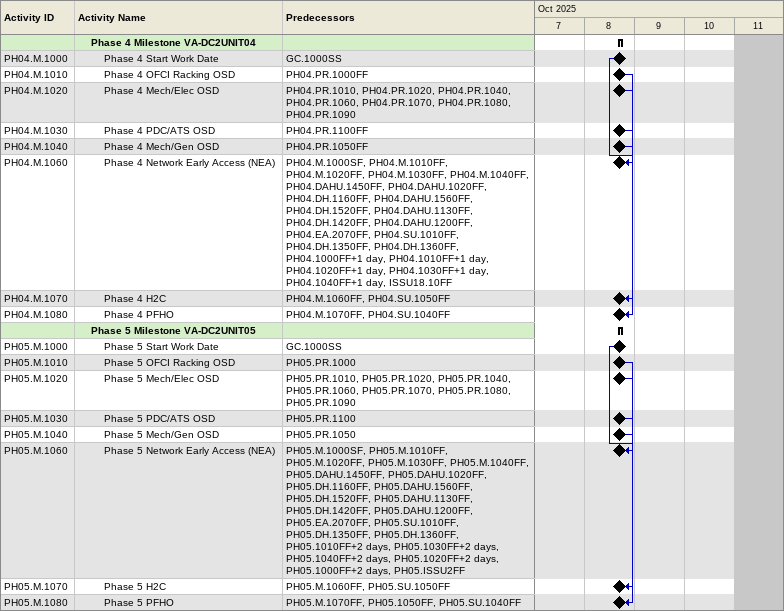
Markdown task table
| ID | Level | Task | Start | Finish | Predecessors |
|---|---|---|---|---|---|
|  | 2 | **Phase 4 Milestone VA-DC2UNIT04** | 2025-10-08 | 2025-10-08 |  |
| PH04.M.1000 | 3 | Phase 4 Start Work Date (milestone) | 2025-10-08 | 2025-10-08 | GC.1000SS |
| PH04.M.1010 | 3 | Phase 4 OFCI Racking OSD (milestone) | 2025-10-08 | 2025-10-08 | PH04.PR.1000FF |
| PH04.M.1020 | 3 | Phase 4 Mech/Elec OSD (milestone) | 2025-10-08 | 2025-10-08 | PH04.PR.1010, PH04.PR.1020, PH04.PR.1040, PH04.PR.1060, PH04.PR.1070, PH04.PR.1080, PH04.PR.1090 |
| PH04.M.1030 | 3 | Phase 4 PDC/ATS OSD (milestone) | 2025-10-08 | 2025-10-08 | PH04.PR.1100FF |
| PH04.M.1040 | 3 | Phase 4 Mech/Gen OSD (milestone) | 2025-10-08 | 2025-10-08 | PH04.PR.1050FF |
| PH04.M.1060 | 3 | Phase 4 Network Early Access (NEA) (milestone) | 2025-10-08 | 2025-10-08 | PH04.M.1000SF, PH04.M.1010FF, PH04.M.1020FF, PH04.M.1030FF, PH04.M.1040FF, PH04.DAHU.1450FF, PH04.DAHU.1020FF, PH04.DH.1160FF, PH04.DAHU.1560FF, PH04.DH.1520FF, PH04.DAHU.1130FF, PH04.DH.1420FF, PH04.DAHU.1200FF, PH04.EA.2070FF, PH04.SU.1010FF, PH04.DH.1350FF, PH04.DH.1360FF, PH04.1000FF+1d, PH04.1010FF+1d, PH04.1020FF+1d, PH04.1030FF+1d, PH04.1040FF+1d, ISSU18.10FF |
| PH04.M.1070 | 3 | Phase 4 H2C (milestone) | 2025-10-08 | 2025-10-08 | PH04.M.1060FF, PH04.SU.1050FF |
| PH04.M.1080 | 3 | Phase 4 PFHO (milestone) | 2025-10-08 | 2025-10-08 | PH04.M.1070FF, PH04.SU.1040FF |
|  | 2 | **Phase 5 Milestone VA-DC2UNIT05** | 2025-10-08 | 2025-10-08 |  |
| PH05.M.1000 | 3 | Phase 5 Start Work Date (milestone) | 2025-10-08 | 2025-10-08 | GC.1000SS |
| PH05.M.1010 | 3 | Phase 5 OFCI Racking OSD (milestone) | 2025-10-08 | 2025-10-08 | PH05.PR.1000 |
| PH05.M.1020 | 3 | Phase 5 Mech/Elec OSD (milestone) | 2025-10-08 | 2025-10-08 | PH05.PR.1010, PH05.PR.1020, PH05.PR.1040, PH05.PR.1060, PH05.PR.1070, PH05.PR.1080, PH05.PR.1090 |
| PH05.M.1030 | 3 | Phase 5 PDC/ATS OSD (milestone) | 2025-10-08 | 2025-10-08 | PH05.PR.1100 |
| PH05.M.1040 | 3 | Phase 5 Mech/Gen OSD (milestone) | 2025-10-08 | 2025-10-08 | PH05.PR.1050 |
| PH05.M.1060 | 3 | Phase 5 Network Early Access (NEA) (milestone) | 2025-10-08 | 2025-10-08 | PH05.M.1000SF, PH05.M.1010FF, PH05.M.1020FF, PH05.M.1030FF, PH05.M.1040FF, PH05.DAHU.1450FF, PH05.DAHU.1020FF, PH05.DH.1160FF, PH05.DAHU.1560FF, PH05.DH.1520FF, PH05.DAHU.1130FF, PH05.DH.1420FF, PH05.DAHU.1200FF, PH05.EA.2070FF, PH05.SU.1010FF, PH05.DH.1350FF, PH05.DH.1360FF, PH05.1010FF+2d, PH05.1030FF+2d, PH05.1040FF+2d, PH05.1020FF+2d, PH05.1000FF+2d, PH05.ISSU2FF |
| PH05.M.1070 | 3 | Phase 5 H2C (milestone) | 2025-10-08 | 2025-10-08 | PH05.M.1060FF, PH05.SU.1050FF |
| PH05.M.1080 | 3 | Phase 5 PFHO (milestone) | 2025-10-08 | 2025-10-08 | PH05.M.1070FF, PH05.1050FF, PH05.SU.1040FF |
